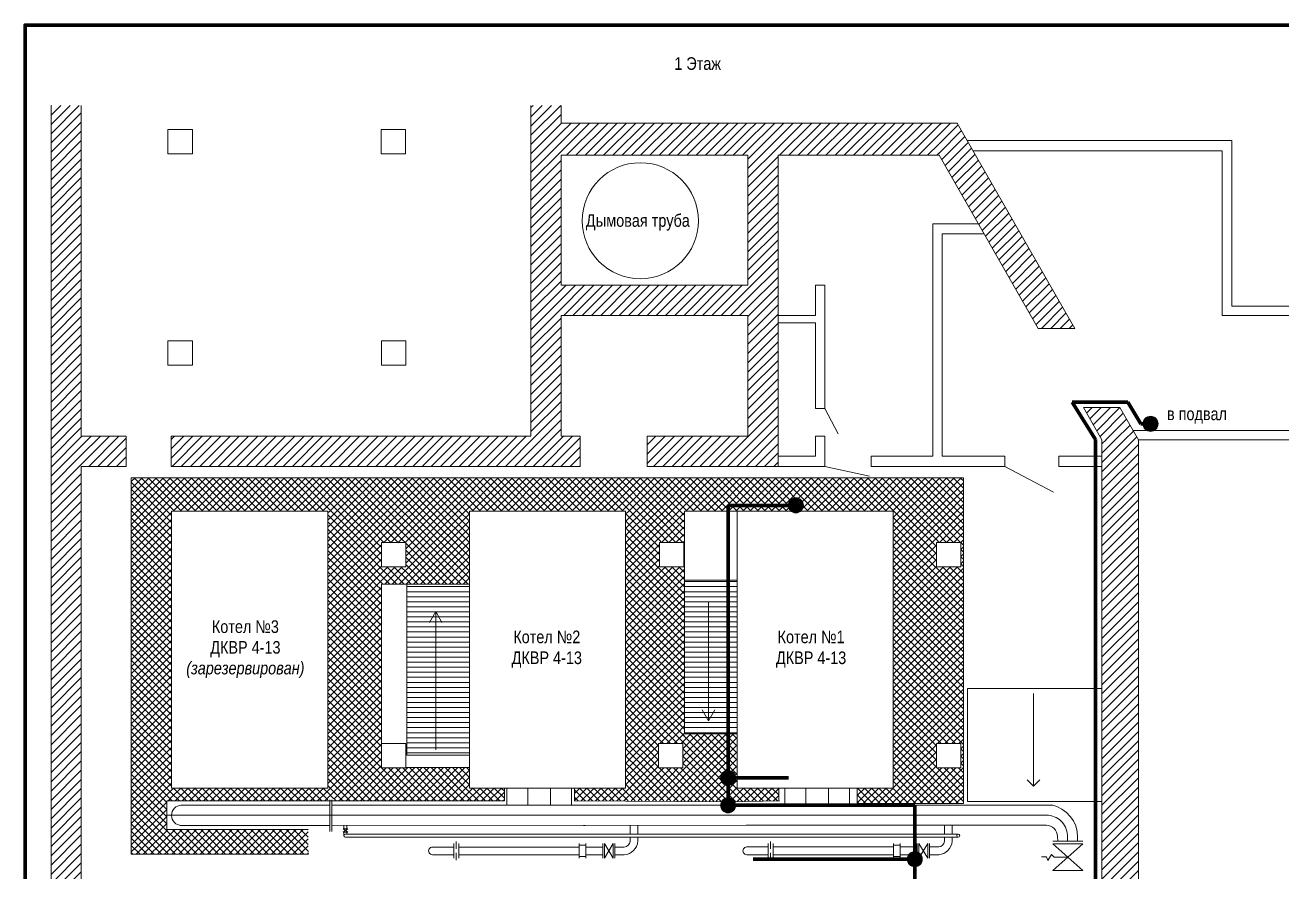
# Model space of a CAD drawing. Header units: millimetres. Extents: x -6000 to 26000, y -6000 to 26000.
# Drawn here: x 20 to 269.5, y -494.6 to -326.5 of the extents above; entities that cross this region are included whole.
import ezdxf

# ---------------------------------------------------------------- set-up
doc = ezdxf.new("R2010")
doc.units = ezdxf.units.MM
doc.header["$MEASUREMENT"] = 0
doc.linetypes.add('Штрихпунктирная (_2)', pattern=[3000, 1500, -750, 0, -750])
for name, color, linetype, lineweight in [('0_Ном._пера__1', 7, 'Continuous', 15), ('0_Ном._пера__10', 134, 'Continuous', 15), ('0_Ном._пера__246', 7, 'Continuous', 100), ('0_Ном._пера__5', 5, 'Continuous', 0), ('2D - Общий_Ном._пера__1', 7, 'Continuous', 15), ('2D - Общий_Ном._пера__246', 7, 'Continuous', 100), ('Аннотация - Текст_Ном._пера__1', 7, 'Continuous', 15)]:
    doc.layers.add(name, color=color, linetype=linetype, lineweight=lineweight)
doc.layers.add('0_Ном._пера__17', color=7, linetype='Continuous', lineweight=15, true_color=0xcaca00)
doc.layers.add('2D - Общий', color=7, linetype='Continuous')
doc.styles.add('СГЕНЕРИР_СТИЛЬ_1', font='')
doc.styles.get('СГЕНЕРИР_СТИЛЬ_1').set_extended_font_data('Arial Narrow')
doc.linetypes.add('От Руки', pattern='A,0,[2,РђР“РЎР’11.Shx,S=0.15873,R=0,X=0,Y=5.01444e-18],-20,0', length=20)
doc.linetypes.add('От руки (1_2)', pattern='A,0,[1,РђР“РЎР’11.Shx,S=158.730159,R=0,X=0,Y=4.80171e-15],-20000,0', length=20000)
pattern_1 = [(45, (0, 0), (-0.9192388, 0.9192388), [])]
pattern_2 = [(0, (0, 0), (0, 1), [])]
pattern_3 = [(45, (0, 0), (-0.7071068, 0.7071068), []), (135, (0, 0), (0.7071068, 0.7071068), [])]

# ---------------------------------------------------------------- blocks, each defined once
blk = doc.blocks.new('Линия_7', base_point=(220.21, -459.23))
at = {"layer": '0_Ном._пера__1', "color": 7, "linetype": 'Continuous', "lineweight": 15}
for p, q in [((220.21, -459.23), (220.21, -477.6)), ((220.21, -477.6), (218.96, -476.35)), ((220.21, -477.6), (221.46, -476.35))]:
    blk.add_line(p, q, dxfattribs=at)
blk = doc.blocks.new('Линия_8', base_point=(101.52, -470.41))
at = {"layer": '0_Ном._пера__1', "color": 7, "linetype": 'Continuous', "lineweight": 15}
for p, q in [((101.52, -442.96), (100.27, -445.12)), ((101.52, -470.41), (101.52, -442.96)), ((101.52, -442.96), (102.77, -445.12))]:
    blk.add_line(p, q, dxfattribs=at)
blk = doc.blocks.new('Линия_9', base_point=(155.67, -441.14))
at = {"layer": '0_Ном._пера__1', "color": 7, "linetype": 'Continuous', "lineweight": 15}
for p, q in [((155.67, -441.14), (155.67, -464.63)), ((155.67, -464.63), (154.42, -462.47)), ((155.67, -464.63), (156.92, -462.47))]:
    blk.add_line(p, q, dxfattribs=at)
blk = doc.blocks.new('Линия_12', base_point=(241.51, -405.66))
at = {"layer": '2D - Общий', "linetype": 'Continuous', "lineweight": 0, "true_color": 0x000000}
blk.add_hatch(color=18, dxfattribs=at).paths.add_polyline_path([(241.96, -405.66), (242.07, -406.23), (242.4, -406.72), (242.88, -407.04), (243.46, -407.16), (244.03, -407.04), (244.52, -406.72), (244.84, -406.23), (244.96, -405.66), (244.84, -405.08), (244.52, -404.59), (244.03, -404.27), (243.46, -404.16), (242.88, -404.27), (242.4, -404.59), (242.07, -405.08)])
at = {"layer": '2D - Общий_Ном._пера__1', "color": 7, "linetype": 'Continuous', "lineweight": 15}
blk.add_circle((243.46, -405.66), 1.5, dxfattribs=at)
at = {"layer": '2D - Общий_Ном._пера__246', "color": 7, "linetype": 'Continuous', "lineweight": 100}
blk.add_line((241.51, -405.66), (241.96, -405.66), dxfattribs=at)
blk = doc.blocks.new('Линия_14', base_point=(196.64, -505.49))
at = {"layer": '2D - Общий', "linetype": 'Continuous', "lineweight": 0, "true_color": 0x000000}
for points in [[(195.14, -492.12), (195.25, -492.69), (195.58, -493.18), (196.06, -493.51), (196.64, -493.62), (197.21, -493.51), (197.7, -493.18), (198.02, -492.69), (198.14, -492.12), (198.02, -491.55), (197.7, -491.06), (197.21, -490.73), (196.64, -490.62), (196.06, -490.73), (195.58, -491.06), (195.25, -491.55)], [(195.14, -505.49), (195.25, -506.06), (195.58, -506.55), (196.06, -506.87), (196.64, -506.99), (197.21, -506.87), (197.7, -506.55), (198.02, -506.06), (198.14, -505.49), (198.02, -504.91), (197.7, -504.43), (197.21, -504.1), (196.64, -503.99), (196.06, -504.1), (195.58, -504.43), (195.25, -504.91)]]:
    blk.add_hatch(color=18, dxfattribs=at).paths.add_polyline_path(points)
at = {"layer": '2D - Общий_Ном._пера__1', "color": 7, "linetype": 'Continuous', "lineweight": 15}
for centre in [(196.64, -492.12), (196.64, -505.49)]:
    blk.add_circle(centre, 1.5, dxfattribs=at)
at = {"layer": '2D - Общий_Ном._пера__246', "color": 7, "linetype": 'Continuous', "lineweight": 100}
blk.add_line((196.64, -503.99), (196.64, -493.62), dxfattribs=at)
blk = doc.blocks.new('Линия_15', base_point=(159.58, -481.41))
at = {"layer": '2D - Общий', "linetype": 'Continuous', "lineweight": 0, "true_color": 0x000000}
blk.add_hatch(color=18, dxfattribs=at).paths.add_polyline_path([(158.08, -481.41), (158.19, -481.98), (158.52, -482.47), (159, -482.79), (159.58, -482.91), (160.15, -482.79), (160.64, -482.47), (160.96, -481.98), (161.08, -481.41), (160.96, -480.83), (160.64, -480.35), (160.15, -480.02), (159.58, -479.91), (159, -480.02), (158.52, -480.35), (158.19, -480.83)])
at = {"layer": '2D - Общий_Ном._пера__1', "color": 7, "linetype": 'Continuous', "lineweight": 15}
blk.add_circle((159.58, -481.41), 1.5, dxfattribs=at)
at = {"layer": '2D - Общий_Ном._пера__246', "color": 7, "linetype": 'Continuous', "lineweight": 100}
blk.add_line((159.58, -479.91), (159.58, -440.83), dxfattribs=at)
blk = doc.blocks.new('Линия_16', base_point=(159.58, -475.99))
at = {"layer": '2D - Общий', "linetype": 'Continuous', "lineweight": 0, "true_color": 0x000000}
blk.add_hatch(color=18, dxfattribs=at).paths.add_polyline_path([(158.08, -475.99), (158.19, -476.57), (158.52, -477.06), (159, -477.38), (159.58, -477.49), (160.15, -477.38), (160.64, -477.06), (160.96, -476.57), (161.08, -475.99), (160.96, -475.42), (160.64, -474.93), (160.15, -474.61), (159.58, -474.49), (159, -474.61), (158.52, -474.93), (158.19, -475.42)])
at = {"layer": '2D - Общий_Ном._пера__1', "color": 7, "linetype": 'Continuous', "lineweight": 15}
blk.add_circle((159.58, -475.99), 1.5, dxfattribs=at)
at = {"layer": '2D - Общий_Ном._пера__246', "color": 7, "linetype": 'Continuous', "lineweight": 100}
blk.add_line((161.08, -475.99), (171.59, -475.99), dxfattribs=at)
blk = doc.blocks.new('Линия_17', base_point=(159.58, -421.86))
at = {"layer": '2D - Общий', "linetype": 'Continuous', "lineweight": 0, "true_color": 0x000000}
blk.add_hatch(color=18, dxfattribs=at).paths.add_polyline_path([(171.53, -421.86), (171.64, -422.44), (171.96, -422.92), (172.45, -423.25), (173.03, -423.36), (173.6, -423.25), (174.09, -422.92), (174.41, -422.44), (174.53, -421.86), (174.41, -421.29), (174.09, -420.8), (173.6, -420.48), (173.03, -420.36), (172.45, -420.48), (171.96, -420.8), (171.64, -421.29)])
at = {"layer": '2D - Общий_Ном._пера__1', "color": 7, "linetype": 'Continuous', "lineweight": 15}
blk.add_circle((173.03, -421.86), 1.5, dxfattribs=at)
at = {"layer": '2D - Общий_Ном._пера__246', "color": 7, "linetype": 'Continuous', "lineweight": 100}
blk.add_line((159.58, -421.86), (171.53, -421.86), dxfattribs=at)

msp = doc.modelspace()

# ---------------------------------------------------------------- hatches: boundary and pattern name
at = {"layer": '0_Ном._пера__17', "linetype": 'Continuous', "lineweight": 15, "true_color": 0xcaca00}
h = msp.add_hatch(dxfattribs=at)
h.set_pattern_fill('Кирпич_обыкновенный', color=52, style=0, pattern_type=2)
h.set_pattern_definition(pattern_1)
h.paths.add_polyline_path([(31.15, -506.58), (25.15, -506.58), (25.15, -342.45), (31.15, -342.45)])
h = msp.add_hatch(dxfattribs=at)
h.set_pattern_fill('Кирпич_обыкновенный', color=52, style=0, pattern_type=2)
h.set_pattern_definition(pattern_1)
h.paths.add_polyline_path([(120.43, -342.45), (126.43, -342.45), (126.43, -408.13), (120.43, -408.13)])
h = msp.add_hatch(dxfattribs=at)
h.set_pattern_fill('Кирпич_обыкновенный', color=52, style=0, pattern_type=2)
h.set_pattern_definition(pattern_1)
h.paths.add_polyline_path([(126.43, -345.94), (163.51, -345.94), (163.51, -352.34), (126.43, -352.34)])
h = msp.add_hatch(dxfattribs=at)
h.set_pattern_fill('Кирпич_обыкновенный', color=52, style=0, pattern_type=2)
h.set_pattern_definition(pattern_1)
h.paths.add_polyline_path([(169.51, -408.13), (163.51, -408.13), (163.51, -345.94), (169.51, -345.94)])
h = msp.add_hatch(dxfattribs=at)
h.set_pattern_fill('Кирпич_обыкновенный', color=52, style=0, pattern_type=2)
h.set_pattern_definition(pattern_1)
h.paths.add_polyline_path([(169.51, -352.34), (201.43, -352.34), (201.43, -345.94), (169.51, -345.94)])
h = msp.add_hatch(dxfattribs=at)
h.set_pattern_fill('Кирпич_обыкновенный', color=52, style=0, pattern_type=2)
h.set_pattern_definition(pattern_1)
h.paths.add_polyline_path([(201.47, -352.34), (221.15, -386.73), (228.4, -386.73), (205.06, -345.94), (201.43, -345.94)])
h = msp.add_hatch(dxfattribs=at)
h.set_pattern_fill('Кирпич_обыкновенный', color=52, style=0, pattern_type=2)
h.set_pattern_definition(pattern_1)
h.paths.add_polyline_path([(201.31, -351.64), (201.43, -352.1), (201.82, -351.88), (201.35, -351.4)])
h = msp.add_hatch(dxfattribs=at)
h.set_pattern_fill('Кирпич_обыкновенный', color=52, style=0, pattern_type=2)
h.set_pattern_definition(pattern_1)
h.paths.add_polyline_path([(126.43, -378.16), (163.51, -378.16), (163.51, -384.16), (126.43, -384.16)])
h = msp.add_hatch(dxfattribs=at)
h.set_pattern_fill('Кирпич_обыкновенный', color=52, style=0, pattern_type=2)
h.set_pattern_definition(pattern_1)
h.paths.add_polyline_path([(230.13, -402.44), (233.81, -408.86), (241.06, -408.86), (237.39, -402.44), (233.76, -402.44)])
h = msp.add_hatch(dxfattribs=at)
h.set_pattern_fill('Кирпич_обыкновенный', color=52, style=0, pattern_type=2)
h.set_pattern_definition(pattern_1)
h.paths.add_polyline_path([(31.15, -408.13), (40.06, -408.13), (40.06, -414.13), (31.15, -414.13)])
h = msp.add_hatch(dxfattribs=at)
h.set_pattern_fill('Кирпич_обыкновенный', color=52, style=0, pattern_type=2)
h.set_pattern_definition(pattern_1)
h.paths.add_polyline_path([(48.98, -408.13), (130.21, -408.13), (130.21, -414.13), (48.98, -414.13)])
h = msp.add_hatch(dxfattribs=at)
h.set_pattern_fill('Кирпич_обыкновенный', color=52, style=0, pattern_type=2)
h.set_pattern_definition(pattern_1)
h.paths.add_polyline_path([(143.54, -408.13), (169.51, -408.13), (169.51, -414.13), (143.54, -414.13)])
h = msp.add_hatch(dxfattribs=at)
h.set_pattern_fill('Кирпич_обыкновенный', color=52, style=0, pattern_type=2)
h.set_pattern_definition(pattern_1)
h.paths.add_polyline_path([(241.06, -506.58), (233.8, -506.58), (233.8, -408.84), (241.06, -408.84)])
h = msp.add_hatch(dxfattribs=at)
h.set_pattern_fill('Сталь_просечная__фасад_', color=52, style=0, pattern_type=2)
h.set_pattern_definition(pattern_3)
h.paths.add_polyline_path([(49.09, -480.54), (41.06, -480.54), (41.06, -416.39), (49.09, -416.39)])
h = msp.add_hatch(dxfattribs=at)
h.set_pattern_fill('Сталь_просечная__фасад_', color=52, style=0, pattern_type=2)
h.set_pattern_definition(pattern_3)
h.paths.add_polyline_path([(49.09, -416.39), (205.78, -416.39), (205.78, -422.98), (49.09, -422.98)])
h = msp.add_hatch(dxfattribs=at)
h.set_pattern_fill('Сталь_просечная__фасад_', color=52, style=0, pattern_type=2)
h.set_pattern_definition(pattern_3)
h.paths.add_polyline_path([(206.3, -434.08), (205.78, -434.08), (205.78, -416.39), (206.3, -416.39)])
h = msp.add_hatch(dxfattribs=at)
h.set_pattern_fill('Сталь_просечная__фасад_', color=52, style=0, pattern_type=2)
h.set_pattern_definition(pattern_3)
h.paths.add_polyline_path([(88.95, -477.98), (80.09, -477.98), (80.09, -422.98), (88.95, -422.98)])
h = msp.add_hatch(dxfattribs=at)
h.set_pattern_fill('Сталь_просечная__фасад_', color=52, style=0, pattern_type=2)
h.set_pattern_definition(pattern_3)
h.paths.add_polyline_path([(88.95, -422.98), (95.78, -422.98), (95.78, -429.27), (88.95, -429.27)])
h = msp.add_hatch(dxfattribs=at)
h.set_pattern_fill('Сталь_просечная__фасад_', color=52, style=0, pattern_type=2)
h.set_pattern_definition(pattern_3)
h.paths.add_polyline_path([(95.78, -437.48), (108.23, -437.48), (108.23, -422.98), (95.78, -422.98)])
h = msp.add_hatch(dxfattribs=at)
h.set_pattern_fill('Сталь_просечная__фасад_', color=52, style=0, pattern_type=2)
h.set_pattern_definition(pattern_3)
h.paths.add_polyline_path([(145.76, -474), (139.23, -474), (139.23, -422.98), (145.76, -422.98)])
h = msp.add_hatch(dxfattribs=at)
h.set_pattern_fill('Сталь_просечная__фасад_', color=52, style=0, pattern_type=2)
h.set_pattern_definition(pattern_3)
h.paths.add_polyline_path([(145.95, -434.04), (145.76, -434.04), (145.76, -422.98), (145.95, -422.98)])
h = msp.add_hatch(dxfattribs=at)
h.set_pattern_fill('Сталь_просечная__фасад_', color=52, style=0, pattern_type=2)
h.set_pattern_definition(pattern_3)
h.paths.add_polyline_path([(150.78, -429.2), (145.95, -429.2), (145.95, -422.98), (150.78, -422.98)])
h = msp.add_hatch(dxfattribs=at)
h.set_pattern_fill('Сталь_просечная__фасад_', color=52, style=0, pattern_type=2)
h.set_pattern_definition(pattern_3)
h.paths.add_polyline_path([(192.36, -422.98), (200.95, -422.98), (200.95, -434.04), (192.36, -434.04)])
h = msp.add_hatch(dxfattribs=at)
h.set_pattern_fill('Сталь_просечная__фасад_', color=52, style=0, pattern_type=2)
h.set_pattern_definition(pattern_3)
h.paths.add_polyline_path([(205.78, -429.2), (200.93, -429.2), (200.93, -422.98), (205.78, -422.98)])
h = msp.add_hatch(dxfattribs=at)
h.set_pattern_fill('Сталь_просечная__фасад_', color=52, style=0, pattern_type=2)
h.set_pattern_definition(pattern_3)
h.paths.add_polyline_path([(88.95, -429.27), (90.74, -429.27), (90.74, -434.04), (88.95, -434.04)])
h = msp.add_hatch(dxfattribs=at)
h.set_pattern_fill('Сталь_просечная__фасад_', color=52, style=0, pattern_type=2)
h.set_pattern_definition(pattern_3)
h.paths.add_polyline_path([(95.78, -434.04), (95.58, -434.04), (95.58, -429.2), (95.78, -429.2)])
h = msp.add_hatch(dxfattribs=at)
h.set_pattern_fill('Сталь_просечная__фасад_', color=52, style=0, pattern_type=2)
h.set_pattern_definition(pattern_3)
h.paths.add_polyline_path([(95.78, -437.48), (88.95, -437.48), (88.95, -434.04), (95.78, -434.04)])
h = msp.add_hatch(dxfattribs=at)
h.set_pattern_fill('Сталь_просечная__фасад_', color=52, style=0, pattern_type=2)
h.set_pattern_definition(pattern_3)
h.paths.add_polyline_path([(150.93, -467.21), (145.76, -467.21), (145.76, -434.06), (150.93, -434.06)])
h = msp.add_hatch(dxfattribs=at)
h.set_pattern_fill('Сталь_просечная__фасад_', color=52, style=0, pattern_type=2)
h.set_pattern_definition(pattern_3)
h.paths.add_polyline_path([(206.3, -444.18), (192.36, -444.18), (192.36, -434.08), (206.3, -434.08)])
h = msp.add_hatch(dxfattribs=at)
h.set_pattern_fill('Сталь_просечная__фасад_', color=52, style=0, pattern_type=2)
h.set_pattern_definition(pattern_3)
h.paths.add_polyline_path([(90.74, -474), (88.95, -474), (88.95, -437.48), (90.74, -437.48)])
h = msp.add_hatch(dxfattribs=at)
h.set_pattern_fill('Кирпич__фасад_', color=52, style=0, pattern_type=2)
h.set_pattern_definition(pattern_2)
h.paths.add_polyline_path([(108.23, -471.43), (95.78, -471.43), (95.78, -437.48), (108.23, -437.48)])
h = msp.add_hatch(dxfattribs=at)
h.set_pattern_fill('Кирпич__фасад_', color=52, style=0, pattern_type=2)
h.set_pattern_definition(pattern_2)
h.paths.add_polyline_path([(161.36, -436.69), (150.93, -436.69), (150.93, -467.21), (161.36, -467.21)])
h = msp.add_hatch(dxfattribs=at)
h.set_pattern_fill('Сталь_просечная__фасад_', color=52, style=0, pattern_type=2)
h.set_pattern_definition(pattern_3)
h.paths.add_polyline_path([(192.36, -444.18), (206.3, -444.18), (206.3, -445), (192.36, -445)])
h = msp.add_hatch(dxfattribs=at)
h.set_pattern_fill('Сталь_просечная__фасад_', color=52, style=0, pattern_type=2)
h.set_pattern_definition(pattern_3)
h.paths.add_polyline_path([(192.36, -452.63), (206.3, -452.63), (206.3, -445), (192.36, -445)])
h = msp.add_hatch(dxfattribs=at)
h.set_pattern_fill('Сталь_просечная__фасад_', color=52, style=0, pattern_type=2)
h.set_pattern_definition(pattern_3)
h.paths.add_polyline_path([(200.93, -474), (192.36, -474), (192.36, -452.63), (200.93, -452.63)])
h = msp.add_hatch(dxfattribs=at)
h.set_pattern_fill('Сталь_просечная__фасад_', color=52, style=0, pattern_type=2)
h.set_pattern_definition(pattern_3)
h.paths.add_polyline_path([(200.93, -452.63), (206.3, -452.63), (206.3, -469.17), (200.93, -469.17)])
h = msp.add_hatch(dxfattribs=at)
h.set_pattern_fill('Кирпич__фасад_', color=52, style=0, pattern_type=2)
h.set_pattern_definition([])
h.paths.add_polyline_path([(207.14, -457.78), (233.8, -457.78), (233.8, -480.68), (219.72, -480.68), (219.38, -480.41), (217.46, -480.42), (217.16, -480.68), (207.14, -480.68)])
h = msp.add_hatch(dxfattribs=at)
h.set_pattern_fill('Сталь_просечная__фасад_', color=52, style=0, pattern_type=2)
h.set_pattern_definition(pattern_3)
h.paths.add_polyline_path([(150.93, -467.21), (145.76, -467.21), (145.76, -469.17), (150.93, -469.17)])
h = msp.add_hatch(dxfattribs=at)
h.set_pattern_fill('Сталь_просечная__фасад_', color=52, style=0, pattern_type=2)
h.set_pattern_definition(pattern_3)
h.paths.add_polyline_path([(161.36, -474), (150.61, -474), (150.61, -467.25), (161.36, -467.25)])
h = msp.add_hatch(dxfattribs=at)
h.set_pattern_fill('Сталь_просечная__фасад_', color=52, style=0, pattern_type=2)
h.set_pattern_definition(pattern_3)
h.paths.add_polyline_path([(206.3, -474), (205.77, -474), (205.77, -469.17), (206.3, -469.17)])
h = msp.add_hatch(dxfattribs=at)
h.set_pattern_fill('Сталь_просечная__фасад_', color=52, style=0, pattern_type=2)
h.set_pattern_definition(pattern_3)
h.paths.add_polyline_path([(88.95, -473.94), (108.23, -473.94), (108.23, -477.98), (88.95, -477.98)])
h = msp.add_hatch(dxfattribs=at)
h.set_pattern_fill('Сталь_просечная__фасад_', color=52, style=0, pattern_type=2)
h.set_pattern_definition(pattern_3)
h.paths.add_polyline_path([(139.23, -477.98), (148.13, -477.98), (148.13, -474), (139.23, -474)])
h = msp.add_hatch(dxfattribs=at)
h.set_pattern_fill('Сталь_просечная__фасад_', color=52, style=0, pattern_type=2)
h.set_pattern_definition(pattern_3)
h.paths.add_polyline_path([(148.13, -474), (161.36, -474), (161.36, -477.98), (148.13, -477.98)])
h = msp.add_hatch(dxfattribs=at)
h.set_pattern_fill('Сталь_просечная__фасад_', color=52, style=0, pattern_type=2)
h.set_pattern_definition(pattern_3)
h.paths.add_polyline_path([(206.3, -477.98), (192.36, -477.98), (192.36, -474), (206.3, -474)])
h = msp.add_hatch(dxfattribs=at)
h.set_pattern_fill('Сталь_просечная__фасад_', color=52, style=0, pattern_type=2)
h.set_pattern_definition(pattern_3)
h.paths.add_polyline_path([(79.84, -480.54), (49.09, -480.54), (49.09, -477.98), (79.84, -477.98)])
h = msp.add_hatch(dxfattribs=at)
h.set_pattern_fill('Сталь_просечная__фасад_', color=52, style=0, pattern_type=2)
h.set_pattern_definition(pattern_3)
h.paths.add_polyline_path([(79.84, -480.54), (80.09, -480.54), (80.09, -477.98), (79.84, -477.98)])
h = msp.add_hatch(dxfattribs=at)
h.set_pattern_fill('Сталь_просечная__фасад_', color=52, style=0, pattern_type=2)
h.set_pattern_definition(pattern_3)
h.paths.add_polyline_path([(80.09, -477.98), (89.02, -477.98), (89.02, -480.1), (80.09, -480.1)])
h = msp.add_hatch(dxfattribs=at)
h.set_pattern_fill('Сталь_просечная__фасад_', color=52, style=0, pattern_type=2)
h.set_pattern_definition(pattern_3)
h.paths.add_polyline_path([(115.15, -480.54), (89.02, -480.54), (89.02, -477.98), (115.15, -477.98)])
h = msp.add_hatch(dxfattribs=at)
h.set_pattern_fill('Сталь_просечная__фасад_', color=52, style=0, pattern_type=2)
h.set_pattern_definition(pattern_3)
h.paths.add_polyline_path([(129.05, -480.54), (148.13, -480.54), (148.13, -477.98), (129.05, -477.98)])
h = msp.add_hatch(dxfattribs=at)
h.set_pattern_fill('Сталь_просечная__фасад_', color=52, style=0, pattern_type=2)
h.set_pattern_definition(pattern_3)
h.paths.add_polyline_path([(148.13, -480.57), (148.13, -477.98), (169.63, -477.98), (169.63, -480.57), (163.16, -480.57), (162.7, -480.65), (160.24, -480.65), (160.24, -480.19), (159.78, -480.19), (159.78, -480.57)])
h = msp.add_hatch(dxfattribs=at)
h.set_pattern_fill('Сталь_просечная__фасад_', color=52, style=0, pattern_type=2)
h.set_pattern_definition(pattern_3)
h.paths.add_polyline_path([(185.19, -477.98), (206.3, -477.98), (206.3, -481.08), (185.19, -481.08)])
h = msp.add_hatch(dxfattribs=at)
h.set_pattern_fill('Сталь_просечная__фасад_', color=52, style=0, pattern_type=2)
h.set_pattern_definition(pattern_3)
h.paths.add_polyline_path([(41.06, -480.54), (48.11, -480.54), (48.11, -490.18), (41.06, -490.18)])
h = msp.add_hatch(dxfattribs=at)
h.set_pattern_fill('Сталь_просечная__фасад_', color=52, style=0, pattern_type=2)
h.set_pattern_definition(pattern_3)
h.paths.add_polyline_path([(90.07, -480.54), (81.41, -480.54), (81.41, -480.1), (90.07, -480.1)])
h = msp.add_hatch(dxfattribs=at)
h.set_pattern_fill('Сталь_просечная__фасад_', color=52, style=0, pattern_type=2)
h.set_pattern_definition(pattern_3)
h.paths.add_polyline_path([(48.11, -486.22), (76.17, -486.22), (76.25, -491.12), (48.11, -491.12)])
h = msp.add_hatch(dxfattribs=at)
h.set_pattern_fill('Сталь_просечная__фасад_', color=52, style=0, pattern_type=2)
h.set_pattern_definition(pattern_3)
h.paths.add_polyline_path([(49.1, -490.4), (41.06, -490.4), (41.06, -490.18), (49.1, -490.18)])
h = msp.add_hatch(dxfattribs=at)
h.set_pattern_fill('Сталь_просечная__фасад_', color=52, style=0, pattern_type=2)
h.set_pattern_definition(pattern_3)
h.paths.add_polyline_path([(41.06, -490.4), (48.11, -490.4), (48.11, -491.12), (41.06, -491.12)])

# ---------------------------------------------------------------- linework, layer by layer
at = {"layer": '0_Ном._пера__1', "color": 7, "linetype": 'Continuous', "lineweight": 15}
for p, q in [((25.15, -342.45), (25.15, -548.93)), ((31.15, -408.13), (31.15, -342.45)), ((120.43, -408.13), (120.43, -342.45)), ((126.43, -345.94), (126.43, -342.45)), ((205.06, -345.94), (126.43, -345.94)), ((205.06, -345.94), (228.4, -386.73)), ((48.36, -347.2), (53.2, -347.2)), ((48.36, -352.04), (48.36, -347.2)), ((53.2, -347.2), (53.2, -352.04)), ((90.71, -347.2), (95.55, -347.2)), ((90.71, -352.04), (90.71, -347.2)), ((95.55, -347.2), (95.55, -352.04)), ((207.04, -349.4), (259.61, -349.4)), ((257.65, -351.45), (208.22, -351.45)), ((257.65, -351.45), (257.65, -384.16)), ((259.61, -382.3), (259.61, -349.4)), ((53.2, -352.04), (48.36, -352.04)), ((95.55, -352.04), (90.71, -352.04)), ((126.43, -352.34), (126.43, -378.16)), ((163.51, -352.34), (126.43, -352.34)), ((163.51, -378.16), (163.51, -352.34)), ((201.47, -352.34), (169.51, -352.34)), ((169.51, -352.34), (169.51, -408.13)), ((201.47, -352.34), (221.15, -386.73)), ((200.24, -365.98), (209.27, -365.98)), ((200.24, -367.94), (200.24, -365.98)), ((200.24, -412.08), (200.24, -367.94)), ((202.09, -367.94), (202.09, -412.08)), ((209.35, -367.94), (202.09, -367.94)), ((210.39, -367.94), (209.35, -367.94)), ((126.43, -378.16), (163.51, -378.16)), ((176.94, -378.16), (178.76, -378.16)), ((176.94, -384.16), (176.94, -378.16)), ((178.76, -378.16), (178.76, -402.65)), ((163.51, -384.16), (126.43, -384.16)), ((126.43, -384.16), (126.43, -408.13)), ((163.51, -408.13), (163.51, -384.16)), ((169.51, -384.16), (176.94, -384.16)), ((169.51, -385.62), (169.51, -384.16)), ((271.14, -384.16), (257.65, -384.16)), ((259.61, -382.3), (273.1, -382.3)), ((176.94, -385.62), (169.51, -385.62)), ((176.94, -402.65), (176.94, -385.62)), ((221.15, -386.73), (228.4, -386.73)), ((48.36, -389.2), (53.2, -389.2)), ((48.36, -394.04), (48.36, -389.2)), ((53.2, -389.2), (53.2, -394.04)), ((90.74, -389.2), (95.58, -389.2)), ((90.74, -394.04), (90.74, -389.2)), ((95.58, -389.2), (95.58, -394.04)), ((53.2, -394.04), (48.36, -394.04)), ((95.58, -394.04), (90.74, -394.04)), ((178.76, -402.65), (176.94, -402.65)), ((178.76, -402.65), (181.43, -407.64)), ((230.13, -402.44), (237.39, -402.44)), ((230.13, -402.44), (233.8, -408.84)), ((237.39, -402.44), (241.06, -408.86)), ((31.15, -408.13), (40.06, -408.13)), ((40.06, -408.13), (40.06, -414.13)), ((48.98, -408.13), (120.43, -408.13)), ((48.98, -408.13), (48.98, -414.13)), ((126.43, -408.13), (130.21, -408.13)), ((130.21, -408.13), (130.21, -414.13)), ((143.54, -408.13), (163.51, -408.13)), ((143.54, -414.13), (143.54, -408.13)), ((169.51, -408.13), (169.51, -414.13)), ((176.94, -412.08), (176.94, -408.13)), ((176.94, -408.13), (178.76, -408.13)), ((178.76, -408.13), (178.76, -412.08)), ((233.8, -506.58), (233.8, -408.84)), ((240, -407), (271.14, -407)), ((241.06, -548.93), (241.06, -408.86)), ((273.1, -408.86), (241.06, -408.86)), ((31.15, -506.58), (31.15, -414.13)), ((40.06, -414.13), (31.15, -414.13)), ((130.21, -414.13), (48.98, -414.13)), ((169.51, -414.13), (143.54, -414.13)), ((169.51, -412.08), (176.94, -412.08)), ((169.51, -414.13), (169.51, -412.08)), ((178.76, -414.13), (169.51, -414.13)), ((178.76, -412.08), (178.76, -414.13)), ((178.76, -414.13), (187.68, -416.06)), ((188, -414.13), (188, -412.08)), ((188, -412.08), (200.24, -412.08)), ((214.52, -414.13), (188, -414.13)), ((202.09, -412.08), (214.52, -412.08)), ((214.52, -412.08), (214.52, -414.13)), ((214.52, -414.13), (224.22, -419.22)), ((225.25, -414.13), (225.25, -412.08)), ((225.25, -412.08), (233.8, -412.08)), ((233.8, -414.13), (225.25, -414.13)), ((233.8, -412.08), (233.8, -414.13)), ((41.06, -416.39), (206.3, -416.39)), ((41.06, -491.12), (41.06, -416.39)), ((206.3, -416.39), (206.3, -481.08)), ((49.09, -422.98), (80.09, -422.98)), ((49.09, -477.98), (49.09, -422.98)), ((80.09, -422.98), (80.09, -477.98)), ((108.23, -422.98), (139.23, -422.98)), ((108.23, -477.98), (108.23, -422.98)), ((139.23, -422.98), (139.23, -477.98)), ((150.93, -436.69), (150.93, -422.98)), ((150.93, -422.98), (161.36, -422.98)), ((161.36, -422.98), (192.36, -422.98)), ((161.36, -477.98), (161.36, -422.98)), ((192.36, -422.98), (192.36, -477.98)), ((90.74, -429.2), (95.58, -429.2)), ((90.74, -434.04), (90.74, -429.2)), ((95.58, -429.2), (95.58, -434.04)), ((145.95, -429.2), (150.78, -429.2)), ((145.95, -434.04), (145.95, -429.2)), ((150.78, -429.2), (150.78, -434.04)), ((200.95, -429.2), (205.78, -429.2)), ((200.95, -434.04), (200.95, -429.2)), ((205.78, -429.2), (205.78, -434.04)), ((95.58, -434.04), (90.74, -434.04)), ((150.78, -434.04), (145.95, -434.04)), ((205.78, -434.04), (200.95, -434.04)), ((95.78, -437.48), (90.74, -437.48)), ((90.74, -437.48), (90.74, -469.17)), ((207.14, -458.23), (207.14, -480.68)), ((207.14, -458.23), (233.8, -458.23)), ((90.74, -469.17), (95.58, -469.17)), ((90.74, -474), (90.74, -469.17)), ((95.58, -469.17), (95.58, -474)), ((145.76, -469.17), (150.6, -469.17)), ((145.76, -474), (145.76, -469.17)), ((150.6, -469.17), (150.6, -474)), ((200.93, -469.17), (205.77, -469.17)), ((200.93, -474), (200.93, -469.17)), ((205.77, -469.17), (205.77, -474)), ((95.58, -474), (90.74, -474)), ((95.58, -473.94), (108.23, -473.94)), ((150.6, -474), (145.76, -474)), ((205.77, -474), (200.93, -474)), ((80.09, -477.98), (49.09, -477.98)), ((139.23, -477.98), (108.23, -477.98)), ((192.36, -477.98), (161.36, -477.98)), ((80.53, -481.41), (50.9, -481.41)), ((50.77, -485.41), (80.53, -485.41)), ((41.06, -491.12), (76.25, -491.12))]:
    msp.add_line(p, q, dxfattribs=at)
at = {"layer": '0_Ном._пера__1', "color": 7, "linetype": 'От руки (1_2)', "lineweight": 15}
for p, q in [((115.15, -480.54), (115.15, -477.98)), ((129.05, -480.54), (129.05, -477.98)), ((169.63, -477.98), (169.63, -480.54)), ((185.19, -481.08), (185.19, -477.98)), ((48.11, -480.54), (115.15, -480.54)), ((48.11, -486.22), (48.11, -480.54)), ((159.56, -480.73), (129.05, -480.54)), ((169.79, -480.54), (159.56, -480.73)), ((206.3, -481.08), (185.19, -481.08)), ((76.17, -486.22), (48.11, -486.22))]:
    msp.add_line(p, q, dxfattribs=at)
at = {"layer": '0_Ном._пера__1', "color": 7, "linetype": 'От Руки', "lineweight": 15}
msp.add_line((207.14, -480.68), (233.8, -480.68), dxfattribs=at)
at = {"layer": '0_Ном._пера__1', "color": 7, "linetype": 'Штрихпунктирная (_2)', "lineweight": 15}
msp.add_line((80.53, -483.38), (48.07, -483.38), dxfattribs=at)
at = {"layer": '0_Ном._пера__1', "color": 7, "linetype": 'Continuous', "lineweight": 15}
msp.add_circle((142.15, -365.34), 11.52, dxfattribs=at)
msp.add_arc((51.06, -483.41), 2, 90, 270, dxfattribs=at)
at = {"layer": '0_Ном._пера__10', "color": 134, "linetype": 'Continuous', "lineweight": 15}
for p, q in [((115.67, -481.41), (115.67, -477.98)), ((119.84, -477.98), (119.84, -481.41)), ((124.3, -481.41), (124.3, -477.98)), ((128.47, -477.98), (128.47, -481.41)), ((170.87, -481.41), (170.87, -477.98)), ((175.04, -477.98), (175.04, -481.41)), ((179.51, -481.41), (179.51, -477.98)), ((183.68, -477.98), (183.68, -481.41))]:
    msp.add_line(p, q, dxfattribs=at)
at = {"layer": '0_Ном._пера__17', "color": 52, "linetype": 'Continuous', "lineweight": 15, "true_color": 0xcaca00, "flags": 128}
for points in [[(108.23, -471.43), (95.78, -471.43), (95.78, -437.48), (108.23, -437.48)], [(161.36, -436.69), (150.93, -436.69), (150.93, -467.21), (161.36, -467.21)]]:
    msp.add_lwpolyline(points, close=True, dxfattribs=at)
at = {"layer": '0_Ном._пера__246', "color": 7, "linetype": 'Continuous', "lineweight": 100, "flags": 128}
msp.add_lwpolyline([(415, -613.5), (415, -326.5), (20, -326.5), (20, -613.5)], close=True, dxfattribs=at)
at = {"layer": '0_Ном._пера__5', "color": 5, "linetype": 'Continuous', "lineweight": 0}
for p, q in [((80.53, -480.36), (80.53, -486.64)), ((80.92, -481.41), (80.92, -485.41)), ((80.92, -485.41), (80.92, -481.41)), ((80.92, -481.41), (163.16, -481.41)), ((80.93, -480.36), (80.93, -486.64)), ((163.16, -481.41), (219.28, -481.41)), ((219.28, -481.41), (224.01, -481.41)), ((80.92, -485.41), (163.16, -485.39)), ((83.14, -486.09), (84.08, -486.72)), ((83.14, -486.09), (84.08, -486.09)), ((83.14, -486.72), (84.08, -486.09)), ((83.3, -485.41), (83.3, -486.09)), ((83.89, -486.09), (83.89, -485.41)), ((130.87, -485.4), (131.23, -485.4)), ((140.11, -485.4), (140.11, -487.16)), ((141.65, -485.4), (141.65, -487.16)), ((163.16, -485.39), (219.28, -485.38)), ((202.53, -485.39), (202.53, -487.16)), ((204.07, -485.39), (204.07, -487.16)), ((219.28, -485.38), (222.77, -485.38)), ((83.14, -486.72), (84.08, -486.72)), ((83.3, -486.72), (83.3, -487.45)), ((205.27, -487.16), (83.58, -487.16)), ((83.58, -487.74), (205.27, -487.73)), ((83.89, -487.16), (83.89, -486.75)), ((105.09, -489), (105.09, -491.9)), ((105.58, -488.62), (105.58, -490.09)), ((106.1, -489), (106.1, -491.9)), ((130.03, -489), (130.03, -491.9)), ((131.3, -489), (131.3, -491.9)), ((134.71, -489), (134.71, -491.9)), ((135.04, -489), (135.04, -491.9)), ((135.04, -489), (136.79, -491.9)), ((135.04, -491.9), (136.79, -489)), ((136.79, -489), (136.79, -491.9)), ((137.12, -489), (137.12, -491.9)), ((140.11, -487.74), (140.11, -488.65)), ((141.65, -487.74), (141.65, -488.5)), ((167.51, -488.99), (167.51, -491.89)), ((168, -488.61), (168, -490.07)), ((168.52, -488.99), (168.52, -491.89)), ((192.45, -488.99), (192.45, -491.89)), ((193.72, -488.99), (193.72, -491.89)), ((197.13, -488.99), (197.13, -491.89)), ((197.46, -488.99), (197.46, -491.89)), ((197.46, -488.99), (199.21, -491.89)), ((197.46, -491.89), (199.21, -488.99)), ((199.21, -488.99), (199.21, -491.89)), ((199.54, -488.99), (199.54, -491.89)), ((202.53, -487.74), (202.53, -488.55)), ((204.07, -487.74), (204.07, -488.55)), ((224.05, -488.52), (230.03, -488.52)), ((230.03, -489.04), (224.05, -489.04)), ((224.05, -489.04), (230.03, -489.04)), ((224.05, -489.04), (230.03, -494.37)), ((230.03, -489.04), (224.05, -494.37)), ((224.98, -487.58), (225.03, -488.52)), ((226.98, -487.34), (226.98, -488.52)), ((228.98, -487.72), (228.98, -488.52)), ((100.88, -489.7), (105.09, -489.7)), ((100.88, -491.24), (105.09, -491.24)), ((105.58, -490.86), (105.58, -492.29)), ((106.1, -489.7), (130.03, -489.7)), ((106.1, -491.24), (130.03, -491.24)), ((130.03, -489.35), (131.3, -489.35)), ((130.03, -491.57), (131.3, -491.57)), ((131.3, -489.7), (134.71, -489.7)), ((131.3, -491.24), (134.71, -491.24)), ((137.12, -489.7), (138.97, -489.7)), ((137.12, -491.24), (138.97, -491.24)), ((163.3, -489.69), (167.51, -489.69)), ((163.3, -491.23), (167.51, -491.23)), ((168, -490.85), (168, -492.27)), ((168.52, -489.69), (192.45, -489.69)), ((168.52, -491.23), (192.45, -491.23)), ((192.45, -489.34), (193.72, -489.34)), ((192.45, -491.56), (193.72, -491.56)), ((193.72, -489.69), (197.13, -489.69)), ((193.72, -491.23), (197.13, -491.23)), ((199.54, -489.69), (201.39, -489.69)), ((199.54, -491.23), (201.39, -491.23)), ((223.77, -491.16), (223.06, -492.4)), ((224.31, -491.71), (223.77, -491.16)), ((222.78, -491.65), (221.78, -491.65)), ((223.06, -492.4), (222.78, -491.65)), ((227.04, -491.71), (224.31, -491.71)), ((230.03, -494.37), (224.05, -494.37)), ((224.05, -494.37), (230.03, -494.37))]:
    msp.add_line(p, q, dxfattribs=at)
at = {"layer": '0_Ном._пера__5', "color": 5, "linetype": 'Штрихпунктирная (_2)', "lineweight": 0}
for p, q in [((159.78, -483.38), (80.53, -483.38)), ((222.77, -483.38), (158.02, -483.38))]:
    msp.add_line(p, q, dxfattribs=at)
at = {"layer": '0_Ном._пера__5', "color": 5, "linetype": 'Continuous', "lineweight": 0}
msp.add_circle((205.27, -487.44), 0.289, dxfattribs=at)
for centre, radius, start, end in [((222.48, -487.72), 6.5, 0, 78.362), ((222.77, -487.58), 2.2, 0, 90), ((83.58, -487.45), 0.289, 89.6787, 270.3213), ((138.75, -488.34), 2.91, 274.2565, 355.7435), ((138.92, -488.51), 1.19, 272.1414, 357.8586), ((201.17, -488.33), 2.91, 274.2565, 355.7435), ((201.34, -488.5), 1.19, 272.1414, 357.8586), ((100.87, -490.47), 0.771, 89.8118, 270.1882), ((163.29, -490.46), 0.771, 89.8118, 270.1882)]:
    msp.add_arc(centre, radius, start, end, dxfattribs=at)
at = {"layer": '0_Ном._пера__5', "color": 5, "linetype": 'Штрихпунктирная (_2)', "lineweight": 0}
msp.add_arc((222.77, -487.58), 4.21, 3.3663, 90, dxfattribs=at)
at = {"layer": '2D - Общий_Ном._пера__246', "color": 7, "linetype": 'Continuous', "lineweight": 100}
for p, q in [((232.55, -408.77), (227.87, -401.37)), ((227.87, -401.37), (238.98, -401.37)), ((238.98, -401.37), (241.51, -405.66)), ((232.55, -505.49), (232.55, -408.77)), ((159.58, -440.83), (159.58, -421.86)), ((196.64, -481.41), (159.58, -481.41)), ((196.64, -492.12), (196.64, -481.41)), ((196.64, -492.12), (164.58, -492.12))]:
    msp.add_line(p, q, dxfattribs=at)

# ---------------------------------------------------------------- block references
at = {"color": 7, "linetype": 'Continuous', "lineweight": 15}
for name, p in [('Линия_9', (155.67, -441.14)), ('Линия_8', (101.52, -470.41)), ('Линия_7', (220.21, -459.23))]:
    msp.add_blockref(name, p, dxfattribs=at)
at = {"layer": '2D - Общий', "color": 7, "linetype": 'Continuous', "lineweight": 100}
for name, p in [('Линия_12', (241.51, -405.66)), ('Линия_17', (159.58, -421.86)), ('Линия_15', (159.58, -481.41)), ('Линия_16', (159.58, -475.99)), ('Линия_14', (196.64, -505.49))]:
    msp.add_blockref(name, p, dxfattribs=at)

# ---------------------------------------------------------------- texts
at = {"layer": '0_Ном._пера__1', "color": 7, "linetype": 'Continuous', "lineweight": 15, "insert": (141.65, -365.67), "char_height": 2.5, "attachment_point": 5, "style": 'СГЕНЕРИР_СТИЛЬ_1'}
msp.add_mtext('\\A1;{\\pqc;\\fArial Narrow|b0|i0|c204|p34;Дымовая труба}', dxfattribs=at)
at = {"layer": '0_Ном._пера__1', "color": 7, "linetype": 'Continuous', "lineweight": 15, "char_height": 2.5, "attachment_point": 5, "style": 'СГЕНЕРИР_СТИЛЬ_1'}
for s, insert, line_spacing_factor in [('\\A1;{\\pqc;\\fArial Narrow|b0|i0|c204|p34;Котел №\\fArial Narrow|b0|i0|c204|p34;3\\fArial Narrow|b0|i0|c204|p34; \\P\\pqc;\\fArial Narrow|b0|i0|c204|p34;ДКВР 4-13\\P\\pqc;\\fArial Narrow|b0|i1|c204|p34;(зарезервирован)}', (63.73, -450.43), 0.986435), ('\\A1;{\\pqc;\\fArial Narrow|b0|i0|c204|p34;Котел №\\fArial Narrow|b0|i0|c204|p34;2\\fArial Narrow|b0|i0|c204|p34; \\P\\pqc;\\fArial Narrow|b0|i0|c204|p34;ДКВР 4-13}', (123.58, -450.41), 0.99395), ('\\A1;{\\pqc;\\fArial Narrow|b0|i0|c204|p34;Котел \\fArial Narrow|b0|i0|c204|p34;№1\\fArial Narrow|b0|i0|c204|p34; \\P\\pqc;\\fArial Narrow|b0|i0|c204|p34;ДКВР 4-13}', (176.06, -450.41), 0.99395)]:
    msp.add_mtext(s, dxfattribs=dict(at, insert=insert, line_spacing_factor=line_spacing_factor))
at = {"layer": 'Аннотация - Текст_Ном._пера__1', "color": 7, "linetype": 'Continuous', "lineweight": 15, "char_height": 2.5, "attachment_point": 2, "style": 'СГЕНЕРИР_СТИЛЬ_1'}
for s, insert in [('\\A1;{\\pqc;\\fArial Narrow|b0|i0|c204|p34;1 Этаж}', (153.53, -332.88)), ('\\A1;{\\pqc;\\fArial Narrow|b0|i0|c204|p34;в подвал}', (252.68, -402.44))]:
    msp.add_mtext(s, dxfattribs=dict(at, insert=insert))

doc.saveas('drawing.dxf')
